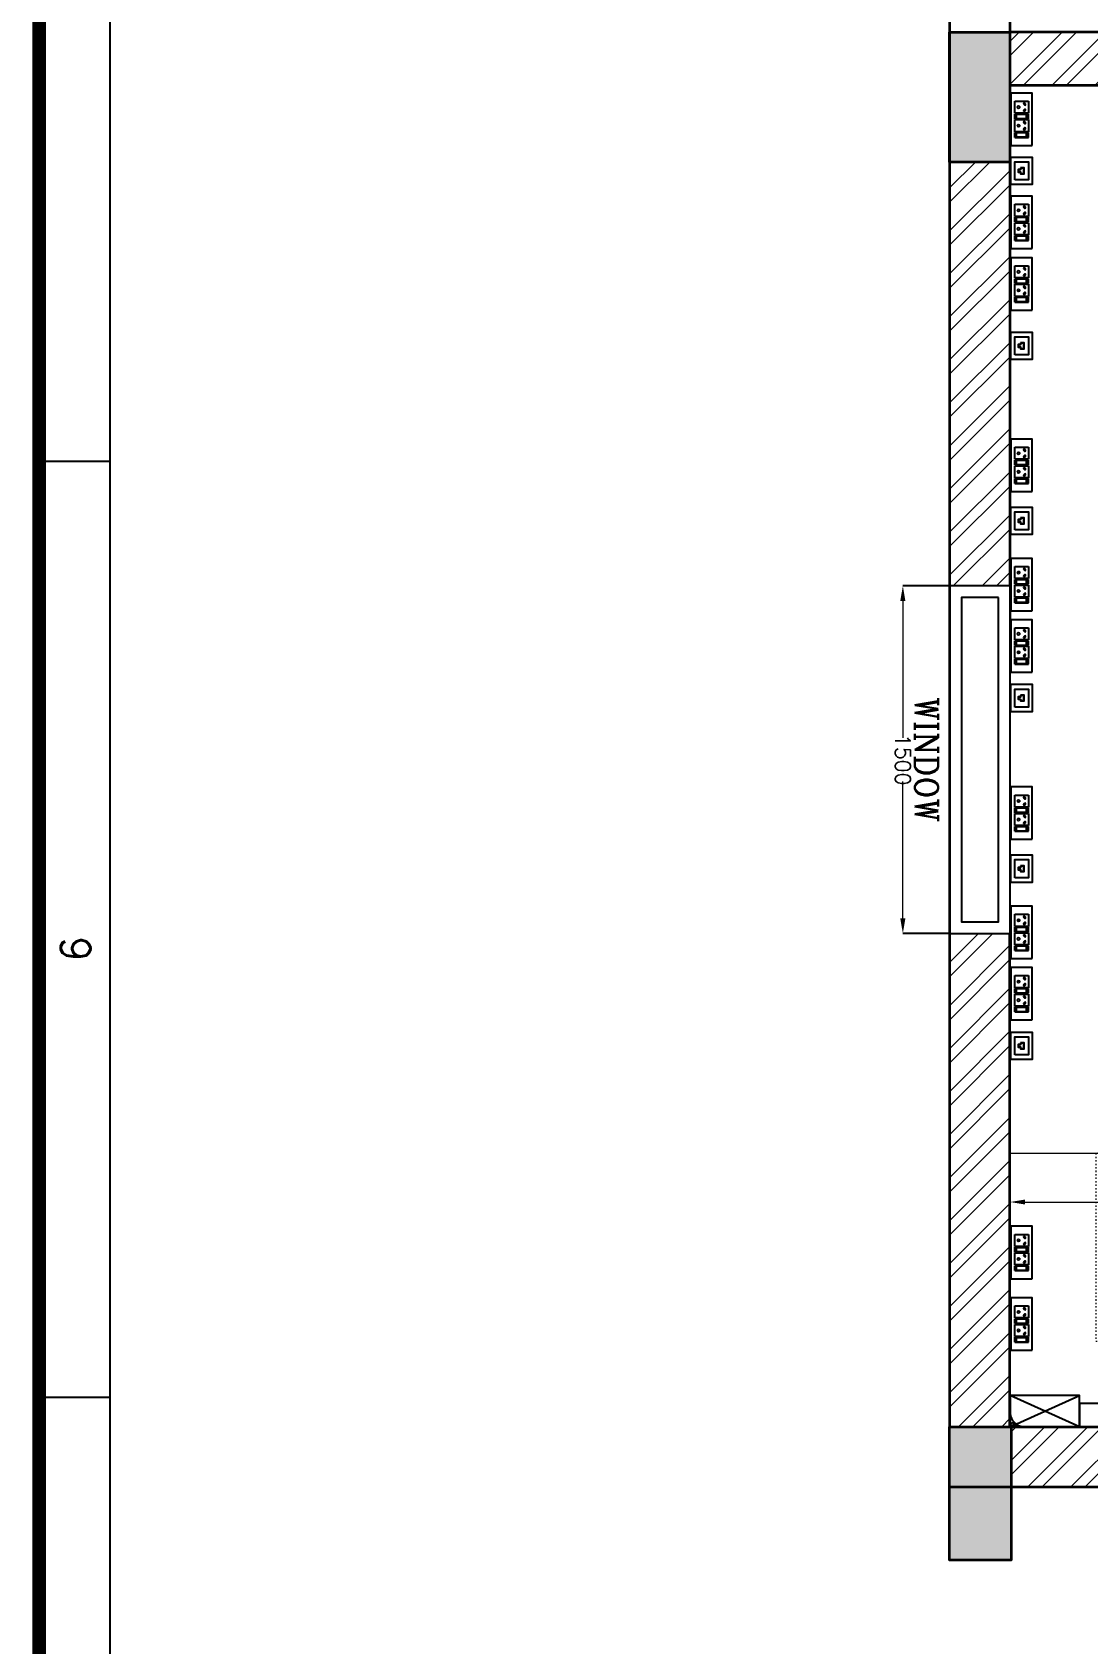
# Model space of a CAD drawing. Extents: x -52083 to 49512, y -145230 to 20224.
# Drawn here: x -50625 to -46074, y -20664 to -13713 of the extents above; entities that cross this region are included whole.
import ezdxf
from ezdxf.enums import TextEntityAlignment as Align

# ---------------------------------------------------------------- set-up
doc = ezdxf.new("R2010")
doc.units = 0
doc.header["$LTSCALE"] = 0.5
doc.header["$MEASUREMENT"] = 0
doc.header["$PDMODE"] = 32
doc.linetypes.add('ACAD_ISO03W100', pattern=[30, 12, -18])
for name, color, linetype, lineweight in [('Ahlada Coving', 3, 'Continuous', 5), ('COL', 1, 'Continuous', 35), ('DIM', 3, 'Continuous', 5), ('Hatch-1', 8, 'Continuous', 5), ('Sa-Block Text', 7, 'Continuous', 18), ('wall-1', 7, 'Continuous', 35)]:
    doc.layers.add(name, color=color, linetype=linetype, lineweight=lineweight)
for name, color, linetype in [('LABOFAB', 7, 'Continuous'), ('PDF_Text', 5, 'Continuous'), ('SA-6MRP', 1, 'Continuous'), ('SA-6MUP', 223, 'Continuous'), ('SA-FUR', 3, 'Continuous'), ('SA-Lan', 3, 'Continuous'), ('TITLE', 7, 'Continuous')]:
    doc.layers.add(name, color=color, linetype=linetype)
doc.styles.add('RomanS', font='romans.shx')
doc.styles.get("Standard").update_dxf_attribs({"font": 'romans.shx'})
doc.dimstyles.new('Sa-dim', dxfattribs={"dimtxt": 65, "dimasz": 65, "dimexe": 0, "dimexo": 0, "dimtad": 0, "dimdec": 0, "dimdsep": 46, "dimtxsty": 'Standard', "dimcen": 0, "dimclrd": 256, "dimclre": 7, "dimclrt": 1, "dimadec": 0, "dimazin": 0, "dimtfac": 1, "dimtdec": 0, "dimtmove": 0, "dimatfit": 3, "dimfxl": 1, "dimlwd": -1, "dimarcsym": 0})
pattern_1 = [(45, (5394.74, 2e-13), (-92.80777, 92.80777), []), (45, (5456.61, 2e-13), (-92.80777, 92.80777), [])]

# ---------------------------------------------------------------- blocks, each defined once
blk = doc.blocks.new('*U109')
at = {"color": 5}
blk.add_wipeout([(50, 400), (50, 240), (1450, 240), (1450, 400)], dxfattribs=at)
blk.add_wipeout([(0, 450), (0, 190), (1500, 190), (1500, 450)], dxfattribs=at)
for points in [[(0, 450), (0, 190), (1500, 190), (1500, 450)], [(50, 400), (50, 240), (1450, 240), (1450, 400)]]:
    blk.add_lwpolyline(points, close=True, dxfattribs=at)
blk = doc.blocks.new('*D417')
at = {"layer": 'Defpoints', "color": 0, "transparency": 16777216}
for p in [(-46871.2, -16100.8), (-46668.9, -16100.8), (-46668.9, -17600.8)]:
    blk.add_point(p, dxfattribs=at)
at = {"layer": 'DIM', "color": 7, "lineweight": -2, "transparency": 16777216}
for p, q in [((-46668.9, -16100.8), (-46871.2, -16100.8)), ((-46668.9, -17600.8), (-46871.2, -17600.8))]:
    blk.add_line(p, q, dxfattribs=at)
at = {"layer": 'DIM', "transparency": 16777216}
for p, q in [((-46871.2, -16165.8), (-46871.2, -16756.3)), ((-46871.2, -17535.8), (-46871.2, -16945.3))]:
    blk.add_line(p, q, dxfattribs=at)
for points in [[(-46882.1, -16165.8), (-46860.4, -16165.8), (-46871.2, -16100.8)], [(-46882.1, -17535.8), (-46860.4, -17535.8), (-46871.2, -17600.8)]]:
    blk.add_solid(points, dxfattribs=at)
at = {"layer": 'DIM', "color": 1, "transparency": 16777216, "insert": (-46871.2, -16850.8), "char_height": 65, "attachment_point": 5, "rotation": 270}
blk.add_mtext('1500', dxfattribs=at)
blk = doc.blocks.new('A010004 Mezz.F. Layout Plan$0$b & c')
at = {"layer": 'Ahlada Coving', "color": 3}
for p, q in [((-4.1, 40.9), (-5.7, 42.5)), ((-2.7, 7.8), (-3.7, 7.8)), ((-3.7, 7.8), (-2.7, 6)), ((4.9, 15.3), (-2.7, 7.8)), ((-2.7, 6), (5.7, 14.4)), ((8.7, 11.4), (0.3, 3)), ((0.3, 3), (2.1, 2)), ((2.1, 3), (9.7, 10.6)), ((2.1, 2), (2.1, 3)), ((36.9, 0), (35.3, 1.6))]:
    blk.add_line(p, q, dxfattribs=at)
blk.add_lwpolyline([(-5.7, 30.7), (-5.7, 5.7), (0, 0), (25, 0), (22.8, 1.5), (13.2, 1.5), (3.6, 4.5), (3.6, 1.5), (0.6, 1.5), (-4.2, 6.3), (-4.2, 9.3), (-1.2, 9.3), (-4.2, 18.9), (-4.2, 28.4), (-5.7, 30.7)], dxfattribs=at)
for radius, start, end in [(44, 181.9548, 220.5976), (42.5, 184.1661, 265.906), (44, 222.2286, 227.7746), (44, 229.4056, 268.1119)]:
    blk.add_arc((38.3, 44), radius, start, end, dxfattribs=at)
blk = doc.blocks.new('A$C34123dda')
at = {"layer": 'LABOFAB', "color": 230, "linetype": 'ACAD_ISO03W100', "lineweight": 13}
blk.add_line((-280, 310), (30, 0), dxfattribs=at)
at = {"layer": 'LABOFAB', "color": 96, "lineweight": 13, "true_color": 0x008500}
blk.add_lwpolyline([(900, 1180), (900, 1180), (900, 1180), (900, 0), (0, 0), (-280, 280), (-280, 1180)], close=True, dxfattribs=at)
at = {"layer": 'LABOFAB', "color": 230, "linetype": 'ACAD_ISO03W100', "lineweight": 13}
blk.add_lwpolyline([(50, 0), (530, 0), (530, 810), (-280, 810), (-280, 330)], close=True, dxfattribs=at)
blk = doc.blocks.new('A$Ca55ee631')
at = {"layer": 'SA-FUR', "color": 1}
for p, q in [((0, 0), (135, 300)), ((0, 300), (135, 0))]:
    blk.add_line(p, q, dxfattribs=at)
blk.add_lwpolyline([(0, 0), (135, 0), (135, 300), (0, 300)], close=True, dxfattribs=at)
blk = doc.blocks.new('*D547')
at = {"layer": 'Defpoints', "color": 0, "transparency": 16777216}
for p in [(-45229, -18758.7), (-46409, -18833.2), (-45229, -18833.2)]:
    blk.add_point(p, dxfattribs=at)
at = {"layer": 'DIM', "color": 7, "lineweight": -2, "transparency": 16777216}
for p, q in [((-46409, -18833.2), (-46409, -18758.7)), ((-45229, -18833.2), (-45229, -18758.7))]:
    blk.add_line(p, q, dxfattribs=at)
at = {"layer": 'DIM', "transparency": 16777216}
for p, q in [((-46344, -18758.7), (-45913.6, -18758.7)), ((-45294, -18758.7), (-45724.5, -18758.7))]:
    blk.add_line(p, q, dxfattribs=at)
for points in [[(-46344, -18747.9), (-46344, -18769.5), (-46409, -18758.7)], [(-45294, -18747.9), (-45294, -18769.5), (-45229, -18758.7)]]:
    blk.add_solid(points, dxfattribs=at)
at = {"layer": 'DIM', "color": 1, "transparency": 16777216, "insert": (-45819, -18758.7), "char_height": 65, "attachment_point": 5}
blk.add_mtext('1180', dxfattribs=at)
blk = doc.blocks.new('*U131')
at = {"ltscale": 300}
for p, q in [((-78.1, 29.8), (-78.1, -29.8)), ((-78.1, 29.8), (-78.1, -29.8)), ((-57.3, 29.8), (-78.1, 29.8)), ((-78.1, 29.8), (-57.3, 29.8)), ((-76.3, 23.3), (-76.3, -23.3)), ((-59.1, 23.3), (-76.3, 23.3)), ((-59.1, -23.3), (-59.1, 23.3)), ((-57.3, -29.8), (-57.3, 29.8)), ((-53.9, 29.8), (-1.7, 29.8)), ((-53.9, -29.8), (-53.9, 29.8)), ((-1.7, 29.8), (-1.7, -29.8)), ((1.7, 29.8), (1.7, -29.8)), ((1.7, 29.8), (1.7, -29.8)), ((22.5, 29.8), (1.7, 29.8)), ((1.7, 29.8), (22.5, 29.8)), ((3.5, 23.3), (3.5, -23.3)), ((20.7, 23.3), (3.5, 23.3)), ((20.7, -23.3), (20.7, 23.3)), ((22.5, -29.8), (22.5, 29.8)), ((25.9, -29.8), (25.9, 29.8)), ((25.9, 29.8), (78.1, 29.8)), ((78.1, 29.8), (78.1, -29.8)), ((-78.1, -29.8), (-57.3, -29.8)), ((-76.3, -21.2), (-59.1, -21.2)), ((-76.3, -23.3), (-59.1, -23.3)), ((-1.7, -29.8), (-53.9, -29.8)), ((1.7, -29.8), (22.5, -29.8)), ((3.5, -21.2), (20.7, -21.2)), ((3.5, -23.3), (20.7, -23.3)), ((78.1, -29.8), (25.9, -29.8))]:
    blk.add_line(p, q, dxfattribs=at)
blk.add_lwpolyline([(-113, -46), (113, -46), (113, 46), (-113, 46)], close=True, dxfattribs=at)
for centre, radius, start, end in [((-27.8, 14.7), 4.06, 307.15837, 232.84163), ((-27.8, 10.6), 2.59, 161.40312, 18.59688), ((52, 14.7), 4.06, 307.15837, 232.84163), ((52, 10.6), 2.59, 161.40312, 18.59688), ((-42.7, -11.6), 3.5, 5.26891, 272.51003), ((-39.9, -14), 2.82, 202.68381, 75.09514), ((-15.7, -14), 2.82, 104.90486, 337.31619), ((-12.9, -11.6), 3.5, 267.48997, 174.73109), ((37.1, -11.6), 3.5, 5.26891, 272.51003), ((39.9, -14), 2.82, 202.68381, 75.09514), ((64.1, -14), 2.82, 104.90486, 337.31619), ((66.9, -11.6), 3.5, 267.48997, 174.73109)]:
    blk.add_arc(centre, radius, start, end, dxfattribs=at)
at = {"layer": 'Sa-Block Text', "flags": 1}
for tag, p in [('PROJECTNAME', (102.4, 776)), ('FLOOR', (102.4, 686.5)), ('LABNAME', (102.4, 577)), ('ITEMNO:', (102.4, 479.7))]:
    blk.add_attdef(tag, text='', height=65, dxfattribs=at).set_placement(p, align=Align.MIDDLE_CENTER)
at = {"layer": 'Sa-Block Text'}
blk.add_attdef('CATALOGUE', text='', height=65, dxfattribs=at).set_placement((102.4, 360.5), align=Align.MIDDLE_CENTER)
blk = doc.blocks.new('*U130')
for p, q in [((-78.1, 29.8), (-78.1, -29.8)), ((-78.1, 29.8), (-78.1, -29.8)), ((-57.3, 29.8), (-78.1, 29.8)), ((-78.1, 29.8), (-57.3, 29.8)), ((-76.3, 23.3), (-76.3, -23.3)), ((-59.1, 23.3), (-76.3, 23.3)), ((-59.1, -23.3), (-59.1, 23.3)), ((-57.3, -29.8), (-57.3, 29.8)), ((-53.9, 29.8), (-1.7, 29.8)), ((-53.9, -29.8), (-53.9, 29.8)), ((-1.7, 29.8), (-1.7, -29.8)), ((1.7, 29.8), (1.7, -29.8)), ((1.7, 29.8), (1.7, -29.8)), ((22.5, 29.8), (1.7, 29.8)), ((1.7, 29.8), (22.5, 29.8)), ((3.5, 23.3), (3.5, -23.3)), ((20.7, 23.3), (3.5, 23.3)), ((20.7, -23.3), (20.7, 23.3)), ((22.5, -29.8), (22.5, 29.8)), ((25.9, -29.8), (25.9, 29.8)), ((25.9, 29.8), (78.1, 29.8)), ((78.1, 29.8), (78.1, -29.8)), ((-78.1, -29.8), (-57.3, -29.8)), ((-76.3, -21.2), (-59.1, -21.2)), ((-76.3, -23.3), (-59.1, -23.3)), ((-1.7, -29.8), (-53.9, -29.8)), ((1.7, -29.8), (22.5, -29.8)), ((3.5, -21.2), (20.7, -21.2)), ((3.5, -23.3), (20.7, -23.3)), ((78.1, -29.8), (25.9, -29.8))]:
    blk.add_line(p, q)
blk.add_lwpolyline([(-113, -46), (113, -46), (113, 46), (-113, 46)], close=True)
for centre, radius, start, end in [((-27.8, 14.7), 4.06, 307.15837, 232.84163), ((-27.8, 10.6), 2.59, 161.40312, 18.59688), ((52, 14.7), 4.06, 307.15837, 232.84163), ((52, 10.6), 2.59, 161.40312, 18.59688), ((-42.7, -11.6), 3.5, 5.26891, 272.51003), ((-39.9, -14), 2.82, 202.68381, 75.09514), ((-15.7, -14), 2.82, 104.90486, 337.31619), ((-12.9, -11.6), 3.5, 267.48997, 174.73109), ((37.1, -11.6), 3.5, 5.26891, 272.51003), ((39.9, -14), 2.82, 202.68381, 75.09514), ((64.1, -14), 2.82, 104.90486, 337.31619), ((66.9, -11.6), 3.5, 267.48997, 174.73109)]:
    blk.add_arc(centre, radius, start, end)
at = {"layer": 'Sa-Block Text', "flags": 1}
for tag, p in [('PROJECTNAME', (14.8, 619.1)), ('FLOOR', (14.8, 529.6)), ('LABNAME', (14.8, 420.1)), ('ITEMNO:', (14.8, 322.8))]:
    blk.add_attdef(tag, text='', height=65, dxfattribs=at).set_placement(p, align=Align.MIDDLE_CENTER)
at = {"layer": 'Sa-Block Text'}
blk.add_attdef('CATALOGUE', text='', height=65, dxfattribs=at).set_placement((14.8, 173.9), align=Align.MIDDLE_CENTER)
blk = doc.blocks.new('*U132')
for points in [[(-59.4, 46), (59.4, 46), (59.4, -46), (-59.4, -46)], [(-39.1, 29.8), (39.1, 29.8), (39.1, -29.8), (-39.1, -29.8)], [(12.4, 5.6), (5.4, 5.6), (5.4, 14.6), (-5.4, 14.6), (-5.4, 5.6), (-12.4, 5.6), (-12.4, -10.5), (12.4, -10.5)], [(11.1, 4.3), (4.1, 4.3), (4.1, 13.4), (-4.1, 13.4), (-4.1, 4.3), (-11.1, 4.3), (-11.1, -9.2), (11.1, -9.2)]]:
    blk.add_lwpolyline(points, close=True)
at = {"layer": 'Sa-Block Text', "flags": 1}
for tag, p in [('PROJECTNAME', (15.2, 670.6)), ('FLOOR', (15.2, 581.1)), ('LABNAME', (15.2, 471.6)), ('ITEMNO:', (15.2, 374.3))]:
    blk.add_attdef(tag, text='', height=65, dxfattribs=at).set_placement(p, align=Align.MIDDLE_CENTER)
at = {"layer": 'Sa-Block Text'}
blk.add_attdef('CATALOGUE', text='', height=65, dxfattribs=at).set_placement((15.2, 223), align=Align.MIDDLE_CENTER)
blk = doc.blocks.new('A$C66962185')
at = {"layer": 'TITLE'}
for p, q in [((203723, -139882), (1210, -139882)), ((136651, -141178), (136651, -139882)), ((153743, -141178), (153743, -139882))]:
    blk.add_line(p, q, dxfattribs=at)
at = {"layer": 'TITLE', "const_width": 250}
blk.add_lwpolyline([(205020, 0), (205020, -141178), (0, -141178), (0, 0)], close=True, dxfattribs=at)
at = {"layer": 'TITLE', "style": 'RomanS'}
blk.add_text('9', height=537, dxfattribs=at).set_placement((145562, -140511), align=Align.MIDDLE)

msp = doc.modelspace()

# ---------------------------------------------------------------- hatches: boundary and pattern name
at = {"layer": 'COL'}
h = msp.add_hatch(color=256, dxfattribs=at)
h.dxf.hatch_style = 1
h.paths.add_polyline_path([(-46409.5, -13713.3), (-46669.5, -13713.3), (-46669.5, -14273.3), (-46409.5, -14273.3)])
h = msp.add_hatch(color=256, dxfattribs=at)
h.dxf.hatch_style = 1
h.paths.add_polyline_path([(-46404.5, -19728.3), (-46669.5, -19728.3), (-46669.5, -20303.3), (-46404.5, -20303.3)])
at = {"layer": 'Hatch-1'}
h = msp.add_hatch(dxfattribs=at)
h.set_pattern_fill('ANSI32,_O', color=256, scale=350)
h.set_pattern_definition(pattern_1)
h.paths.add_polyline_path([(-44394.5, -13713.3), (-46408.3, -13713.3), (-46408.3, -13943.3), (-44394.5, -13943.3)])
h = msp.add_hatch(dxfattribs=at)
h.set_pattern_fill('ANSI32,_O', color=256, scale=350)
h.set_pattern_definition(pattern_1)
h.paths.add_polyline_path([(-45907.8, -19988.3), (-46404.5, -19988.3), (-46404.5, -19728.3), (-45907.8, -19728.3)])

# ---------------------------------------------------------------- linework, layer by layer
msp.add_line((-43209.5, -19728.3, 2637.8), (-46409.5, -19728.3, 2637.8))
at = {"color": 1, "elevation": 2637.8}
msp.add_lwpolyline([(-46109, -19728.3), (-39915.4, -19728.3), (-39915.4, -19628.3), (-46109, -19628.3)], close=True, dxfattribs=at)
at = {"layer": 'COL', "elevation": 2637.8}
for points in [[(-46669.5, -13713.3), (-46409.5, -13713.3), (-46409.5, -14273.3), (-46669.5, -14273.3)], [(-46669.5, -19728.3), (-46404.5, -19728.3), (-46404.5, -20303.3), (-46669.5, -20303.3)]]:
    msp.add_lwpolyline(points, close=True, dxfattribs=at)
at = {"layer": 'Hatch-1', "elevation": 2637.8}
for points in [[(-44394.5, -13713.3), (-46408.3, -13713.3), (-46408.3, -13943.3), (-44394.5, -13943.3)], [(-45907.8, -19988.3), (-46404.5, -19988.3), (-46404.5, -19728.3), (-45907.8, -19728.3)]]:
    msp.add_lwpolyline(points, close=True, dxfattribs=at)
at = {"layer": 'wall-1', "color": 7}
for p, q in [((-42002.5, -13713.3, 2637.8), (-46408.3, -13713.3, 2637.8)), ((-42002.5, -13943.3, 2637.8), (-46408.3, -13943.3, 2637.8))]:
    msp.add_line(p, q, dxfattribs=at)
at = {"layer": 'wall-1', "color": 7, "elevation": 2637.8}
msp.add_lwpolyline([(-46406.6, -5873.3), (-46669.5, -5873.3), (-46669.5, -19728.3), (-46409.5, -19728.3)], close=True, dxfattribs=at)
at = {"layer": 'wall-1', "elevation": 2637.8}
msp.add_lwpolyline([(-24057.5, -19988.3), (-46669.5, -19988.3), (-46669.5, -19728.3), (-24057.5, -19728.3)], close=True, dxfattribs=at)

# ---------------------------------------------------------------- block references
at = {"color": 1, "rotation": 180}
msp.add_blockref('A$C34123dda', (-45509, -18548.3, 2637.8), dxfattribs=at)
at = {"layer": 'Ahlada Coving', "ltscale": 500, "xscale": 1.418185559101403, "yscale": 1.418185559101403, "zscale": 1.418185559101403}
msp.add_blockref('A010004 Mezz.F. Layout Plan$0$b & c', (-46401.5, -19728.3, 2637.8), dxfattribs=at)
at = {"layer": 'SA-6MRP', "color": 7, "rotation": 90}
for p in [(-46359, -14798.9, 2637.8), (-46359, -15581.3, 2637.8), (-46359, -19284.8, 2637.8)]:
    msp.add_blockref('*U131', p, dxfattribs=at)
at = {"layer": 'SA-6MUP', "color": 7, "rotation": 90}
for p in [(-46359, -14088.6, 2637.8), (-46359, -14533.3, 2637.8), (-46359, -17860.1, 2637.8), (-46359, -18976.3, 2637.8)]:
    msp.add_blockref('*U130', p, dxfattribs=at)
at = {"layer": 'SA-FUR', "color": 1, "rotation": 90}
msp.add_blockref('A$Ca55ee631', (-46109, -19728.3, 2637.8), dxfattribs=at)
at = {"layer": 'SA-Lan', "color": 7, "rotation": 90}
for p in [(-46359, -14310.9, 2637.8), (-46359, -15065.9, 2637.8), (-46359, -15820.7, 2637.8), (-46359, -18085.1, 2637.8)]:
    msp.add_blockref('*U132', p, dxfattribs=at)

# ---------------------------------------------------------------- texts
at = {"layer": 'PDF_Text', "insert": (-46718.9, -16850.8, 2637.8), "char_height": 100, "attachment_point": 2, "rotation": 270, "style": 'RomanS'}
msp.add_mtext('{\\Fromanc|c0;WINDOW}', dxfattribs=at)

# ---------------------------------------------------------------- dimensions: what is measured, and where the dimension line sits
at = {"layer": 'DIM', "color": 7}
dim = msp.add_linear_dim(base=(-45229, -18758.7, 2637.8), p1=(-46409, -18833.2, 2637.8), p2=(-45229, -18833.2, 2637.8), dimstyle='Sa-dim', dxfattribs=at)
dim.commit()
dim.dimension.update_dxf_attribs({"geometry": '*D547', "text_midpoint": (-45819, -18758.7, 2637.8)})

# ---------------------------------------------------------------- next in the draw order: block references
at = {"rotation": 270}
msp.add_blockref('*U109', (-46858.9, -16100.8, 2637.8), dxfattribs=at)

# ---------------------------------------------------------------- next in the draw order: hatches: boundary and pattern name
at = {"layer": 'Hatch-1'}
h = msp.add_hatch(dxfattribs=at)
h.set_pattern_fill('ANSI32,_O', color=256, scale=350)
h.set_pattern_definition(pattern_1)
h.paths.add_polyline_path([(-46669.5, -14273.3), (-46408.9, -14273.3), (-46408.9, -16100.8), (-46669.5, -16100.8)])
h = msp.add_hatch(dxfattribs=at)
h.set_pattern_fill('ANSI32,_O', color=256, scale=350)
h.set_pattern_definition(pattern_1)
h.paths.add_polyline_path([(-46668.9, -17600.8), (-46409.5, -17600.8), (-46409.5, -19728.3), (-46668.9, -19728.3)])

# ---------------------------------------------------------------- next in the draw order: linework, layer by layer
at = {"layer": 'Hatch-1', "elevation": 2637.8}
msp.add_lwpolyline([(-46669.5, -14273.3), (-46408.9, -14273.3), (-46408.9, -16100.8), (-46669.5, -16100.8)], close=True, dxfattribs=at)

# ---------------------------------------------------------------- next in the draw order: block references
at = {"layer": 'SA-6MRP', "color": 7, "rotation": 90}
msp.add_blockref('*U131', (-46359, -17081.3, 2637.8), dxfattribs=at)
at = {"layer": 'SA-6MUP', "color": 7, "rotation": 90}
for p in [(-46359, -16095.8, 2637.8), (-46359, -16360.1, 2637.8), (-46359, -17595.8, 2637.8)]:
    msp.add_blockref('*U130', p, dxfattribs=at)
at = {"layer": 'SA-Lan', "color": 7, "rotation": 90}
for p in [(-46359, -16585.1, 2637.8), (-46359, -17320.7, 2637.8)]:
    msp.add_blockref('*U132', p, dxfattribs=at)
at = {"layer": 'TITLE', "xscale": 0.2362210059282006, "yscale": 0.2362210059282006, "zscale": 0.2362210059282006, "rotation": 270}
msp.add_blockref('A$C66962185', (-17245.7, 16717.1, 2637.8), dxfattribs=at)

# ---------------------------------------------------------------- next in the draw order: dimensions: what is measured, and where the dimension line sits
at = {"layer": 'DIM', "color": 7}
dim = msp.add_linear_dim(base=(-46871.2, -16100.8, 2637.8), p1=(-46668.9, -17600.8, 2637.8), p2=(-46668.9, -16100.8, 2637.8), angle=90, dimstyle='Sa-dim', dxfattribs=at)
dim.commit()
dim.dimension.update_dxf_attribs({"geometry": '*D417', "text_midpoint": (-46871.2, -16850.8, 2637.8), "text_rotation": 270})

doc.saveas('drawing.dxf')
